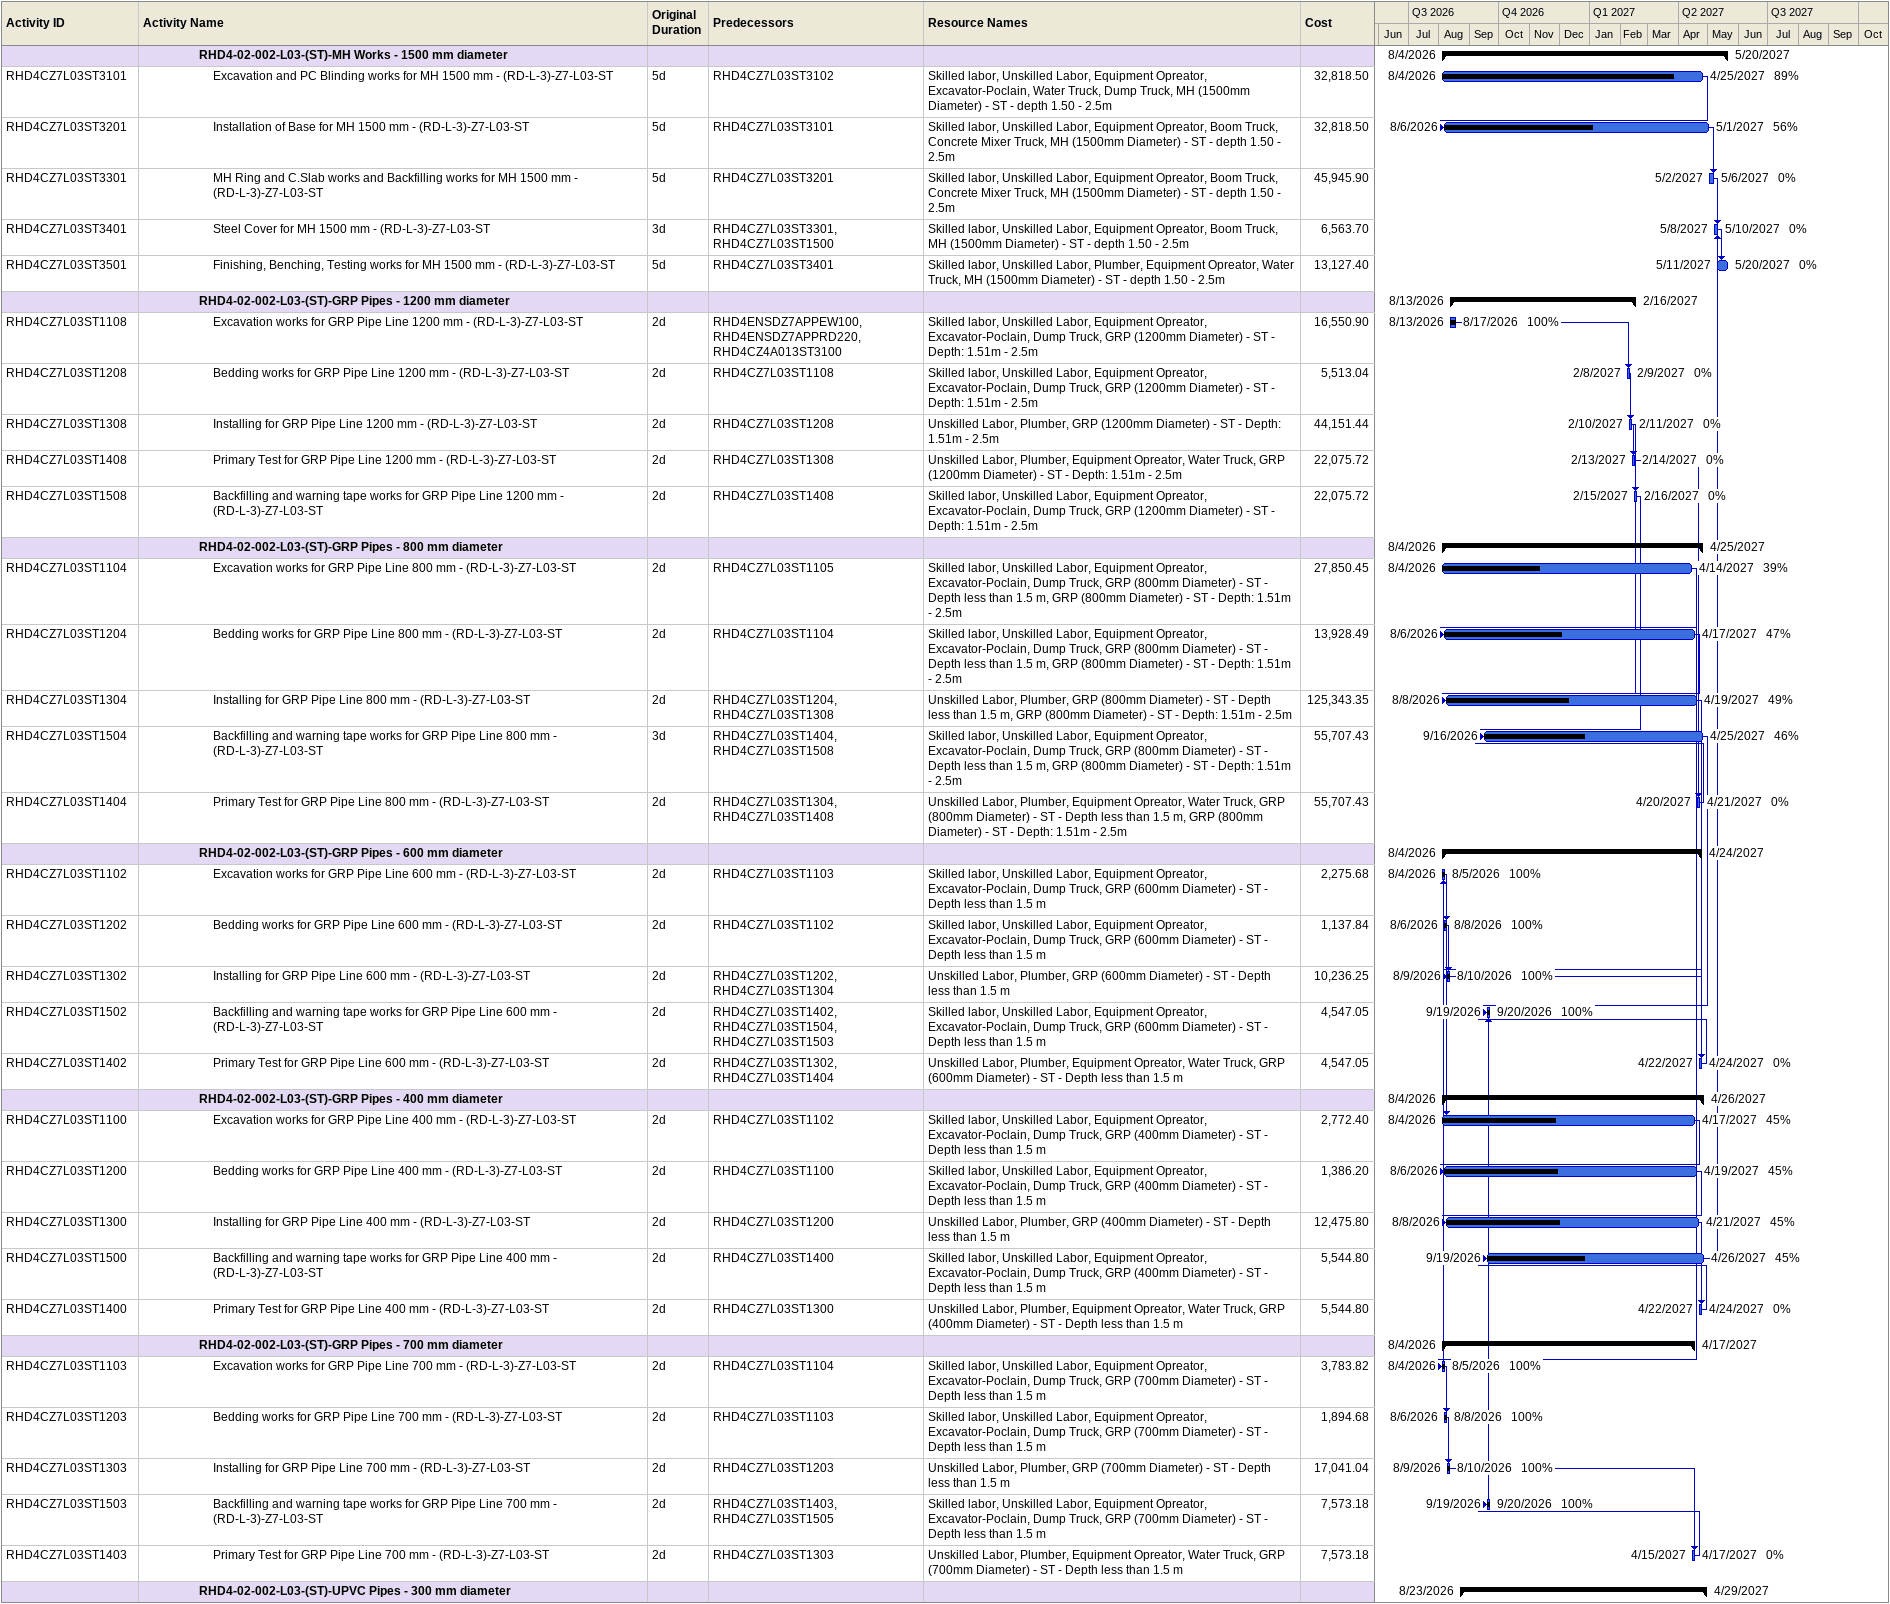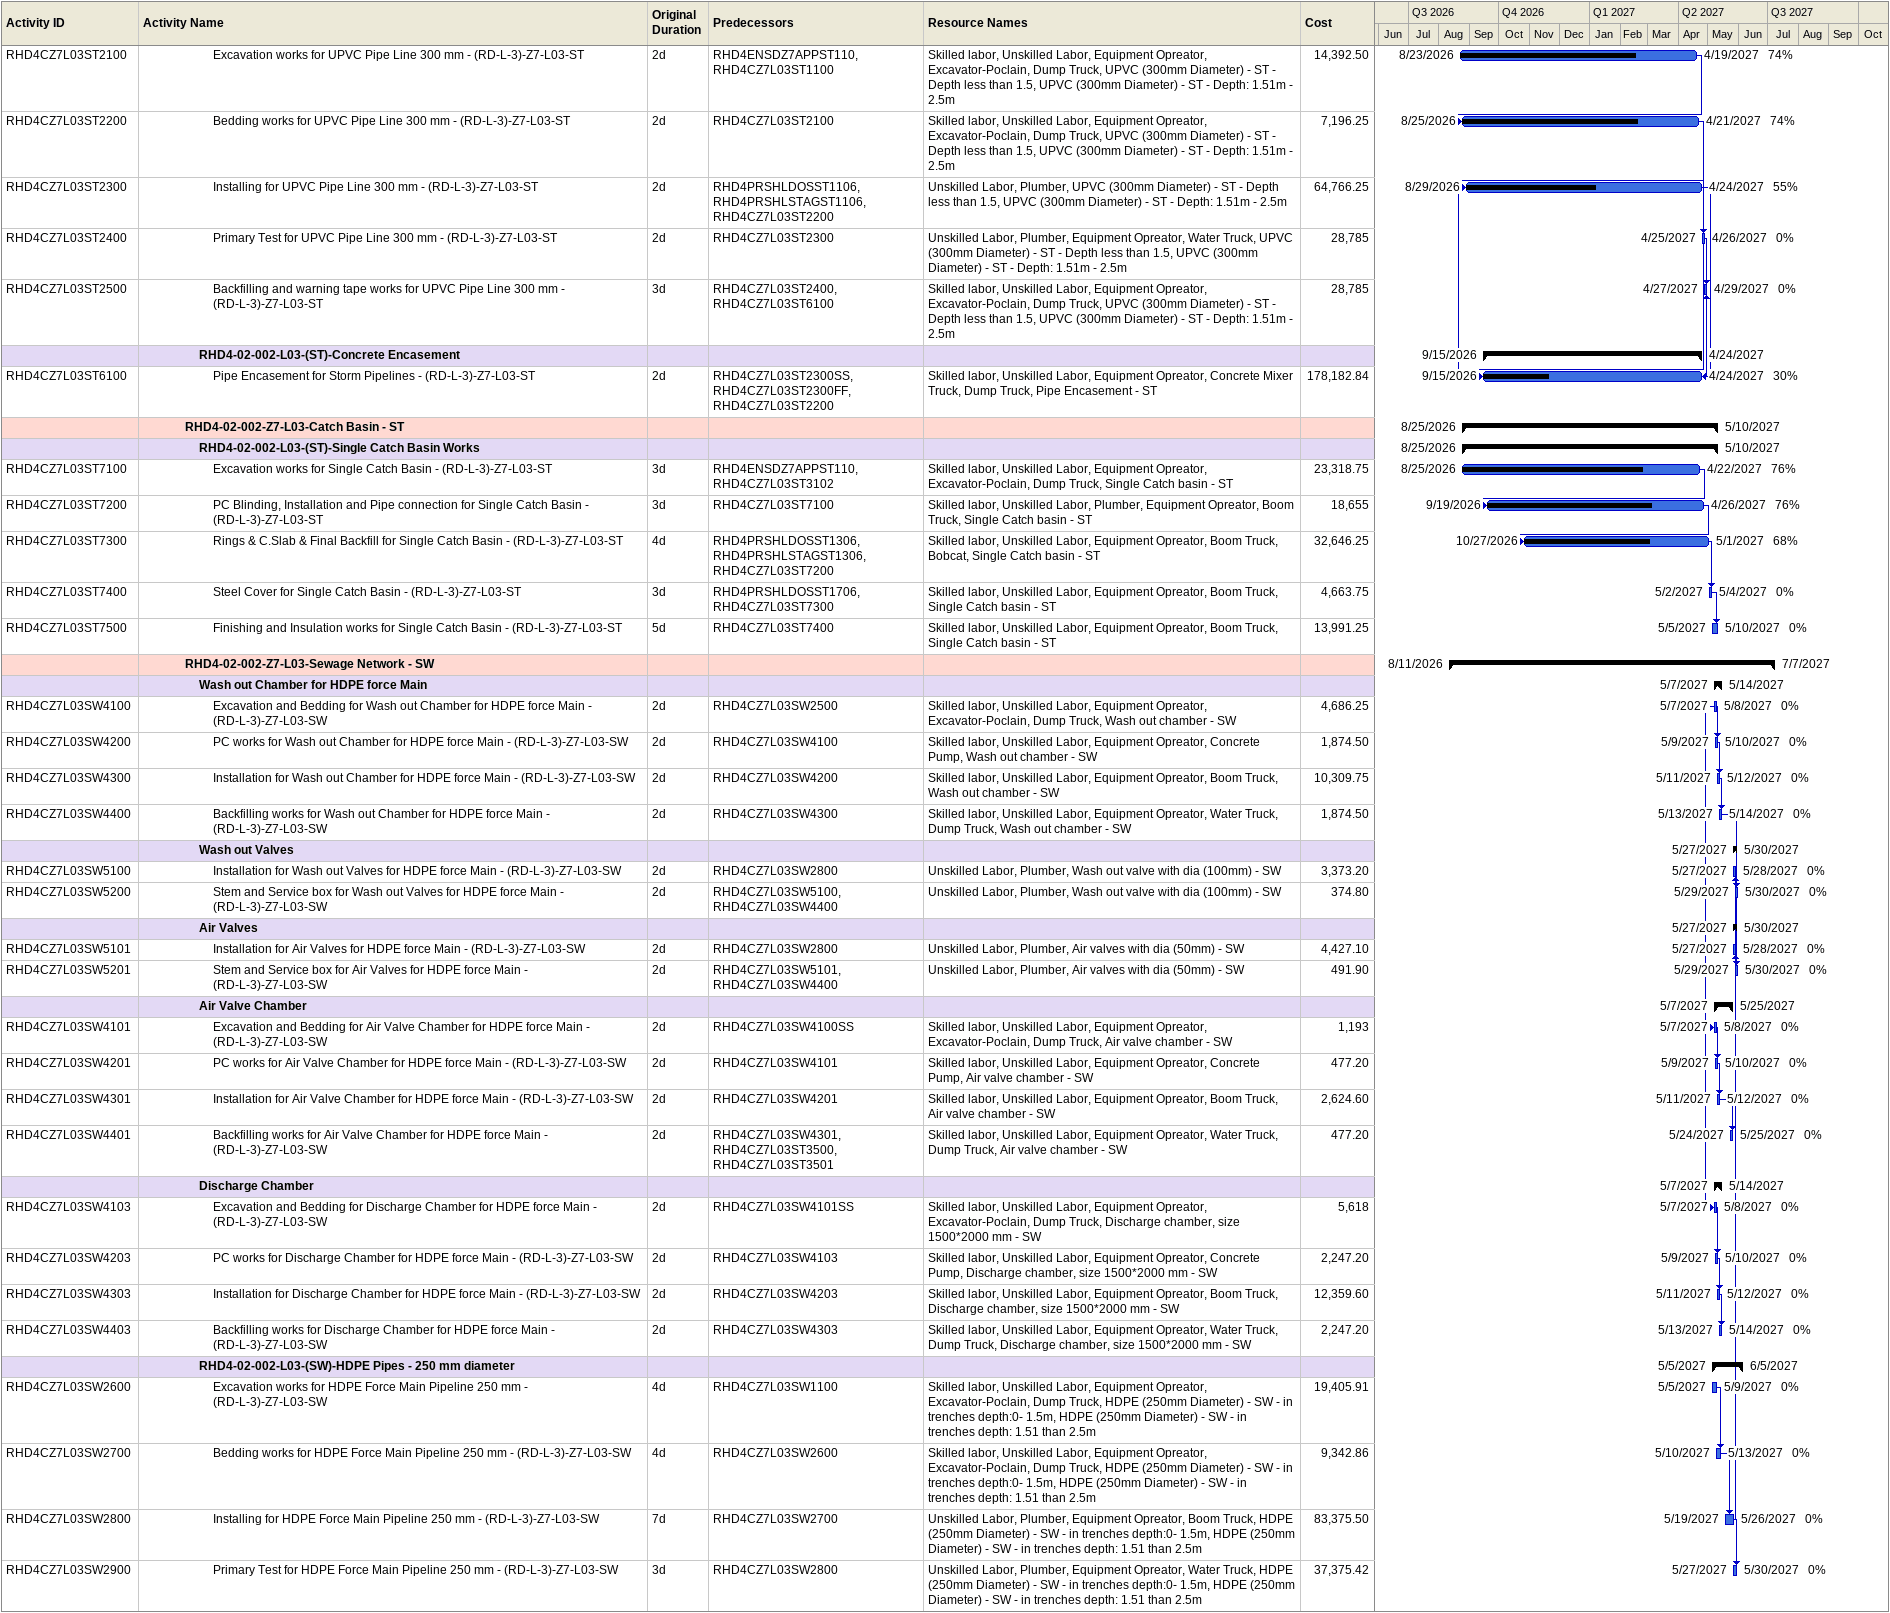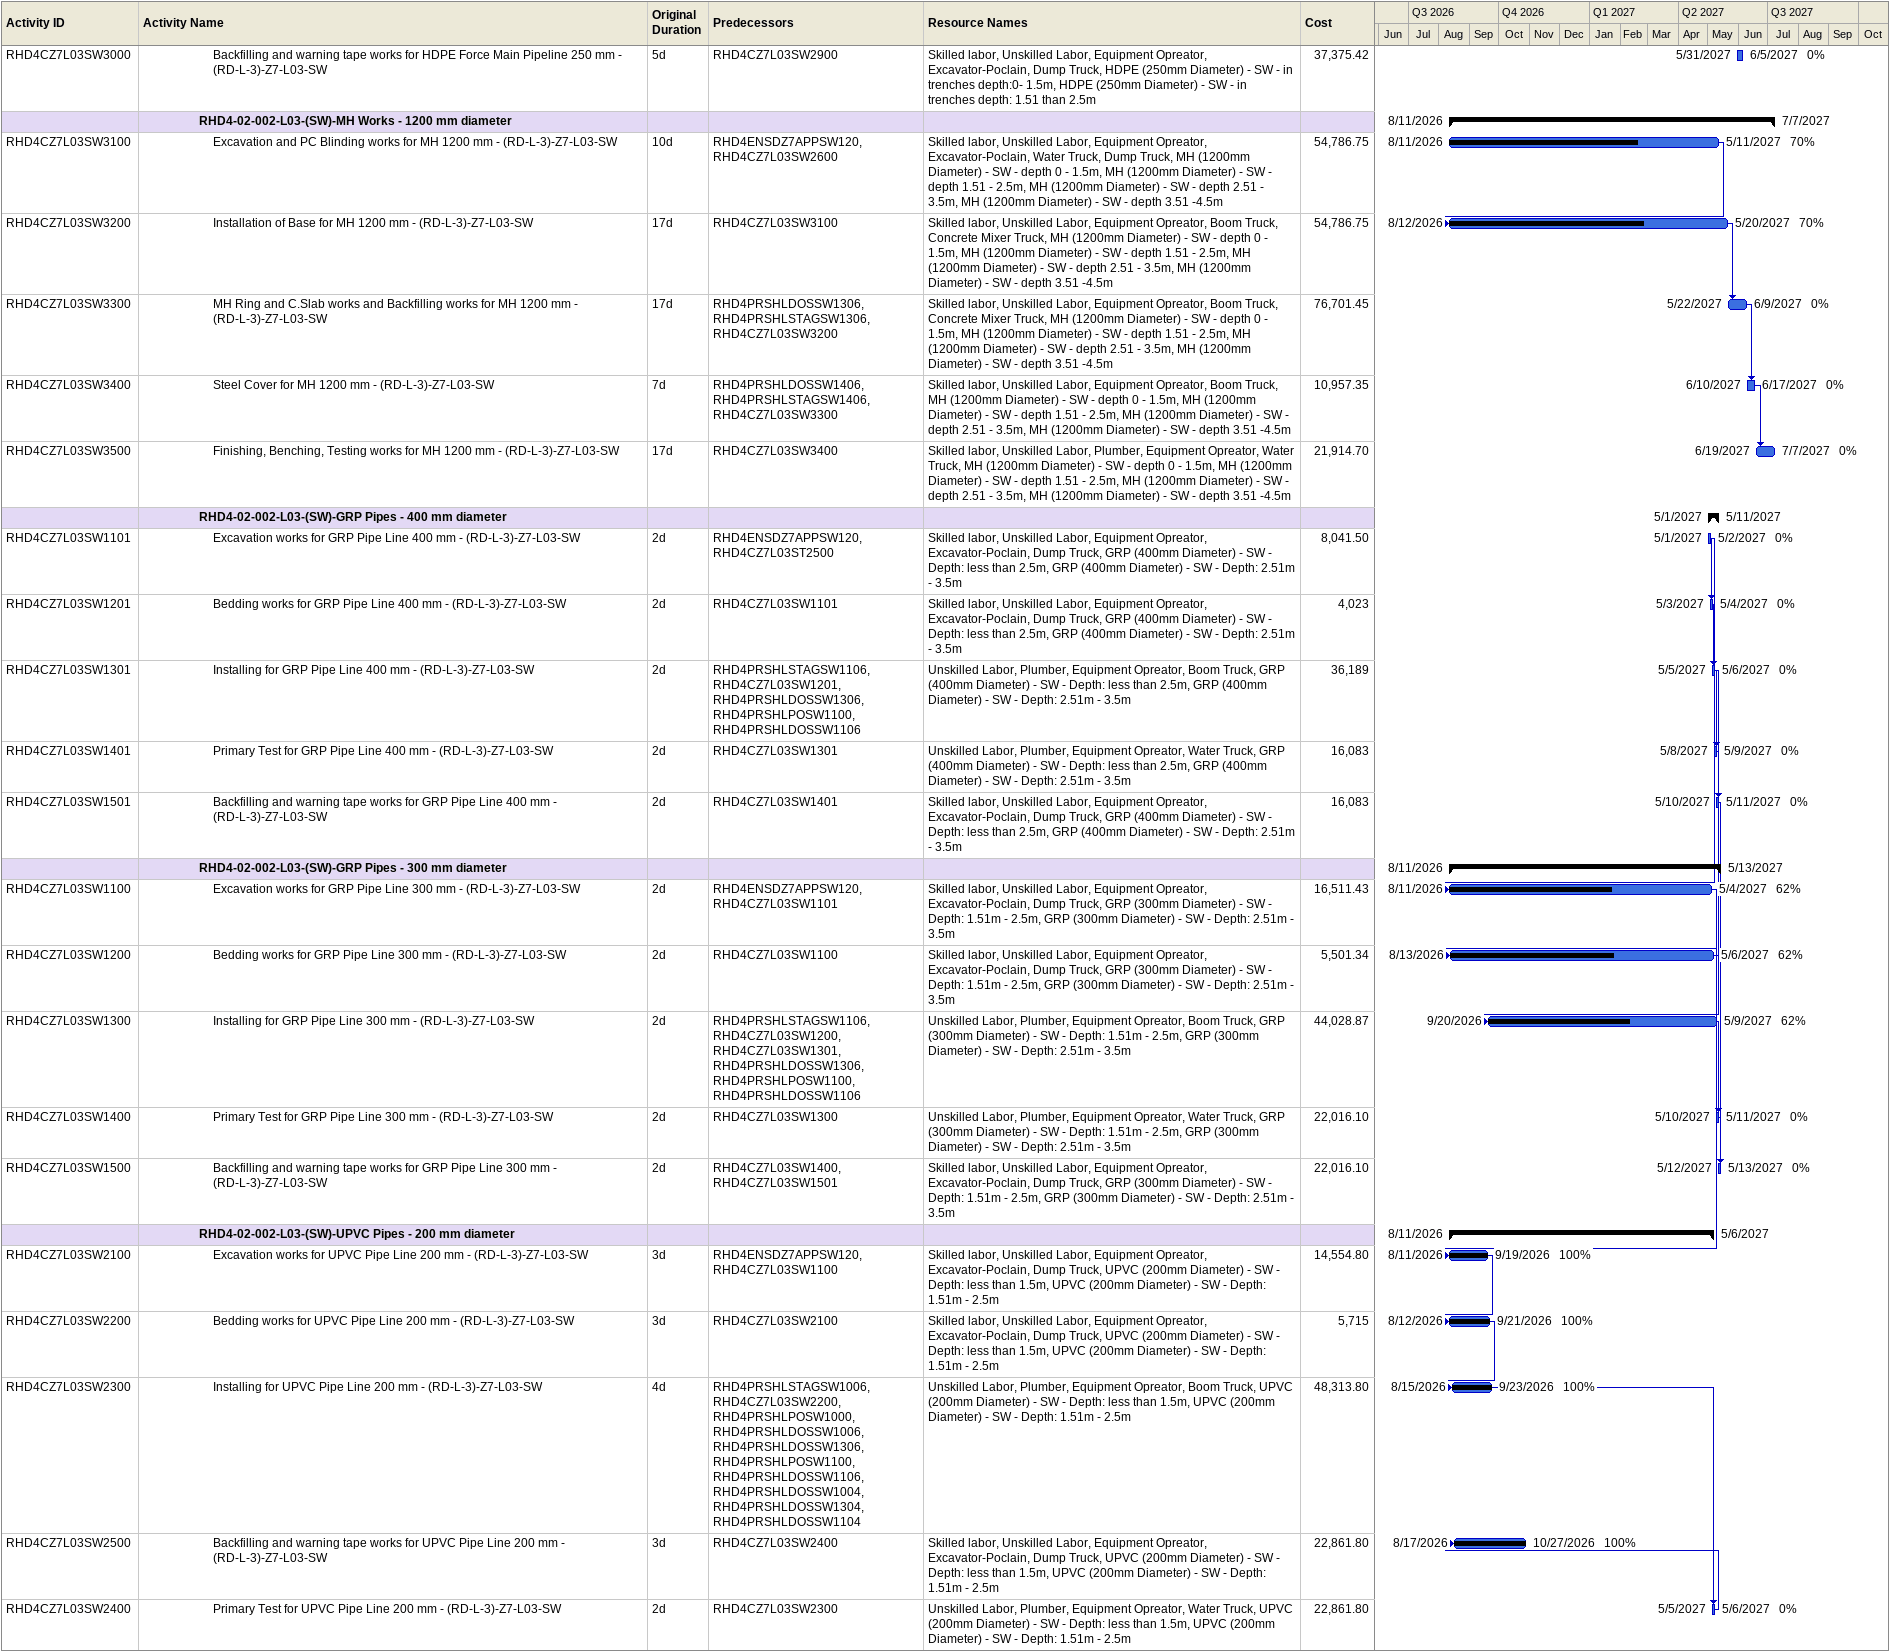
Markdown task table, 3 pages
| ID | Level | Task | Original duration | Start | Finish | Predecessors | Resources | % complete | Cost |
|---|---|---|---|---|---|---|---|---|---|
|  | 5 | **RHD4-02-002-L03-(ST)-MH Works - 1500 mm diameter** |  | 2026-08-04 | 2027-05-20 |  |  |  |  |
| RHD4CZ7L03ST3101 | 6 | Excavation and PC Blinding works for MH 1500 mm - (RD-L-3)-Z7-L03-ST | 5d | 2026-08-04 | 2027-04-25 | RHD4CZ7L03ST3102 | Skilled labor, Unskilled Labor, Equipment Opreator, Excavator-Poclain, Water Truck, Dump Truck, MH (1500mm Diameter) - ST - depth 1.50 - 2.5m | 89 | 32818.50 |
| RHD4CZ7L03ST3201 | 6 | Installation of Base for MH 1500 mm - (RD-L-3)-Z7-L03-ST | 5d | 2026-08-06 | 2027-05-01 | RHD4CZ7L03ST3101 | Skilled labor, Unskilled Labor, Equipment Opreator, Boom Truck, Concrete Mixer Truck, MH (1500mm Diameter) - ST - depth 1.50 - 2.5m | 56 | 32818.50 |
| RHD4CZ7L03ST3301 | 6 | MH Ring and C.Slab works and Backfilling works for MH 1500 mm - (RD-L-3)-Z7-L03-ST | 5d | 2027-05-02 | 2027-05-06 | RHD4CZ7L03ST3201 | Skilled labor, Unskilled Labor, Equipment Opreator, Boom Truck, Concrete Mixer Truck, MH (1500mm Diameter) - ST - depth 1.50 - 2.5m | 0 | 45945.90 |
| RHD4CZ7L03ST3401 | 6 | Steel Cover for MH 1500 mm - (RD-L-3)-Z7-L03-ST | 3d | 2027-05-08 | 2027-05-10 | RHD4CZ7L03ST3301, RHD4CZ7L03ST1500 | Skilled labor, Unskilled Labor, Equipment Opreator, Boom Truck, MH (1500mm Diameter) - ST - depth 1.50 - 2.5m | 0 | 6563.70 |
| RHD4CZ7L03ST3501 | 6 | Finishing, Benching, Testing works for MH 1500 mm - (RD-L-3)-Z7-L03-ST | 5d | 2027-05-11 | 2027-05-20 | RHD4CZ7L03ST3401 | Skilled labor, Unskilled Labor, Plumber, Equipment Opreator, Water Truck, MH (1500mm Diameter) - ST - depth 1.50 - 2.5m | 0 | 13127.40 |
|  | 5 | **RHD4-02-002-L03-(ST)-GRP Pipes - 1200 mm diameter** |  | 2026-08-13 | 2027-02-16 |  |  |  |  |
| RHD4CZ7L03ST1108 | 6 | Excavation works for GRP Pipe Line 1200 mm - (RD-L-3)-Z7-L03-ST | 2d | 2026-08-13 | 2026-08-17 | RHD4ENSDZ7APPEW100, RHD4ENSDZ7APPRD220, RHD4CZ4A013ST3100 | Skilled labor, Unskilled Labor, Equipment Opreator, Excavator-Poclain, Dump Truck, GRP (1200mm Diameter) - ST - Depth: 1.51m - 2.5m | 100 | 16550.90 |
| RHD4CZ7L03ST1208 | 6 | Bedding works for GRP Pipe Line 1200 mm - (RD-L-3)-Z7-L03-ST | 2d | 2027-02-08 | 2027-02-09 | RHD4CZ7L03ST1108 | Skilled labor, Unskilled Labor, Equipment Opreator, Excavator-Poclain, Dump Truck, GRP (1200mm Diameter) - ST - Depth: 1.51m - 2.5m | 0 | 5513.04 |
| RHD4CZ7L03ST1308 | 6 | Installing for GRP Pipe Line 1200 mm - (RD-L-3)-Z7-L03-ST | 2d | 2027-02-10 | 2027-02-11 | RHD4CZ7L03ST1208 | Unskilled Labor, Plumber, GRP (1200mm Diameter) - ST - Depth: 1.51m - 2.5m | 0 | 44151.44 |
| RHD4CZ7L03ST1408 | 6 | Primary Test for GRP Pipe Line 1200 mm - (RD-L-3)-Z7-L03-ST | 2d | 2027-02-13 | 2027-02-14 | RHD4CZ7L03ST1308 | Unskilled Labor, Plumber, Equipment Opreator, Water Truck, GRP (1200mm Diameter) - ST - Depth: 1.51m - 2.5m | 0 | 22075.72 |
| RHD4CZ7L03ST1508 | 6 | Backfilling and warning tape works for GRP Pipe Line 1200 mm - (RD-L-3)-Z7-L03-ST | 2d | 2027-02-15 | 2027-02-16 | RHD4CZ7L03ST1408 | Skilled labor, Unskilled Labor, Equipment Opreator, Excavator-Poclain, Dump Truck, GRP (1200mm Diameter) - ST - Depth: 1.51m - 2.5m | 0 | 22075.72 |
|  | 5 | **RHD4-02-002-L03-(ST)-GRP Pipes - 800 mm diameter** |  | 2026-08-04 | 2027-04-25 |  |  |  |  |
| RHD4CZ7L03ST1104 | 6 | Excavation works for GRP Pipe Line 800 mm - (RD-L-3)-Z7-L03-ST | 2d | 2026-08-04 | 2027-04-14 | RHD4CZ7L03ST1105 | Skilled labor, Unskilled Labor, Equipment Opreator, Excavator-Poclain, Dump Truck, GRP (800mm Diameter) - ST - Depth less than 1.5 m, GRP (800mm Diameter) - ST - Depth: 1.51m - 2.5m | 39 | 27850.45 |
| RHD4CZ7L03ST1204 | 6 | Bedding works for GRP Pipe Line 800 mm - (RD-L-3)-Z7-L03-ST | 2d | 2026-08-06 | 2027-04-17 | RHD4CZ7L03ST1104 | Skilled labor, Unskilled Labor, Equipment Opreator, Excavator-Poclain, Dump Truck, GRP (800mm Diameter) - ST - Depth less than 1.5 m, GRP (800mm Diameter) - ST - Depth: 1.51m - 2.5m | 47 | 13928.49 |
| RHD4CZ7L03ST1304 | 6 | Installing for GRP Pipe Line 800 mm - (RD-L-3)-Z7-L03-ST | 2d | 2026-08-08 | 2027-04-19 | RHD4CZ7L03ST1204, RHD4CZ7L03ST1308 | Unskilled Labor, Plumber, GRP (800mm Diameter) - ST - Depth less than 1.5 m, GRP (800mm Diameter) - ST - Depth: 1.51m - 2.5m | 49 | 125343.35 |
| RHD4CZ7L03ST1504 | 6 | Backfilling and warning tape works for GRP Pipe Line 800 mm - (RD-L-3)-Z7-L03-ST | 3d | 2026-09-16 | 2027-04-25 | RHD4CZ7L03ST1404, RHD4CZ7L03ST1508 | Skilled labor, Unskilled Labor, Equipment Opreator, Excavator-Poclain, Dump Truck, GRP (800mm Diameter) - ST - Depth less than 1.5 m, GRP (800mm Diameter) - ST - Depth: 1.51m - 2.5m | 46 | 55707.43 |
| RHD4CZ7L03ST1404 | 6 | Primary Test for GRP Pipe Line 800 mm - (RD-L-3)-Z7-L03-ST | 2d | 2027-04-20 | 2027-04-21 | RHD4CZ7L03ST1304, RHD4CZ7L03ST1408 | Unskilled Labor, Plumber, Equipment Opreator, Water Truck, GRP (800mm Diameter) - ST - Depth less than 1.5 m, GRP (800mm Diameter) - ST - Depth: 1.51m - 2.5m | 0 | 55707.43 |
|  | 5 | **RHD4-02-002-L03-(ST)-GRP Pipes - 600 mm diameter** |  | 2026-08-04 | 2027-04-24 |  |  |  |  |
| RHD4CZ7L03ST1102 | 6 | Excavation works for GRP Pipe Line 600 mm - (RD-L-3)-Z7-L03-ST | 2d | 2026-08-04 | 2026-08-05 | RHD4CZ7L03ST1103 | Skilled labor, Unskilled Labor, Equipment Opreator, Excavator-Poclain, Dump Truck, GRP (600mm Diameter) - ST - Depth less than 1.5 m | 100 | 2275.68 |
| RHD4CZ7L03ST1202 | 6 | Bedding works for GRP Pipe Line 600 mm - (RD-L-3)-Z7-L03-ST | 2d | 2026-08-06 | 2026-08-08 | RHD4CZ7L03ST1102 | Skilled labor, Unskilled Labor, Equipment Opreator, Excavator-Poclain, Dump Truck, GRP (600mm Diameter) - ST - Depth less than 1.5 m | 100 | 1137.84 |
| RHD4CZ7L03ST1302 | 6 | Installing for GRP Pipe Line 600 mm - (RD-L-3)-Z7-L03-ST | 2d | 2026-08-09 | 2026-08-10 | RHD4CZ7L03ST1202, RHD4CZ7L03ST1304 | Unskilled Labor, Plumber, GRP (600mm Diameter) - ST - Depth less than 1.5 m | 100 | 10236.25 |
| RHD4CZ7L03ST1502 | 6 | Backfilling and warning tape works for GRP Pipe Line 600 mm - (RD-L-3)-Z7-L03-ST | 2d | 2026-09-19 | 2026-09-20 | RHD4CZ7L03ST1402, RHD4CZ7L03ST1504, RHD4CZ7L03ST1503 | Skilled labor, Unskilled Labor, Equipment Opreator, Excavator-Poclain, Dump Truck, GRP (600mm Diameter) - ST - Depth less than 1.5 m | 100 | 4547.05 |
| RHD4CZ7L03ST1402 | 6 | Primary Test for GRP Pipe Line 600 mm - (RD-L-3)-Z7-L03-ST | 2d | 2027-04-22 | 2027-04-24 | RHD4CZ7L03ST1302, RHD4CZ7L03ST1404 | Unskilled Labor, Plumber, Equipment Opreator, Water Truck, GRP (600mm Diameter) - ST - Depth less than 1.5 m | 0 | 4547.05 |
|  | 5 | **RHD4-02-002-L03-(ST)-GRP Pipes - 400 mm diameter** |  | 2026-08-04 | 2027-04-26 |  |  |  |  |
| RHD4CZ7L03ST1100 | 6 | Excavation works for GRP Pipe Line 400 mm - (RD-L-3)-Z7-L03-ST | 2d | 2026-08-04 | 2027-04-17 | RHD4CZ7L03ST1102 | Skilled labor, Unskilled Labor, Equipment Opreator, Excavator-Poclain, Dump Truck, GRP (400mm Diameter) - ST - Depth less than 1.5 m | 45 | 2772.40 |
| RHD4CZ7L03ST1200 | 6 | Bedding works for GRP Pipe Line 400 mm - (RD-L-3)-Z7-L03-ST | 2d | 2026-08-06 | 2027-04-19 | RHD4CZ7L03ST1100 | Skilled labor, Unskilled Labor, Equipment Opreator, Excavator-Poclain, Dump Truck, GRP (400mm Diameter) - ST - Depth less than 1.5 m | 45 | 1386.20 |
| RHD4CZ7L03ST1300 | 6 | Installing for GRP Pipe Line 400 mm - (RD-L-3)-Z7-L03-ST | 2d | 2026-08-08 | 2027-04-21 | RHD4CZ7L03ST1200 | Unskilled Labor, Plumber, GRP (400mm Diameter) - ST - Depth less than 1.5 m | 45 | 12475.80 |
| RHD4CZ7L03ST1500 | 6 | Backfilling and warning tape works for GRP Pipe Line 400 mm - (RD-L-3)-Z7-L03-ST | 2d | 2026-09-19 | 2027-04-26 | RHD4CZ7L03ST1400 | Skilled labor, Unskilled Labor, Equipment Opreator, Excavator-Poclain, Dump Truck, GRP (400mm Diameter) - ST - Depth less than 1.5 m | 45 | 5544.80 |
| RHD4CZ7L03ST1400 | 6 | Primary Test for GRP Pipe Line 400 mm - (RD-L-3)-Z7-L03-ST | 2d | 2027-04-22 | 2027-04-24 | RHD4CZ7L03ST1300 | Unskilled Labor, Plumber, Equipment Opreator, Water Truck, GRP (400mm Diameter) - ST - Depth less than 1.5 m | 0 | 5544.80 |
|  | 5 | **RHD4-02-002-L03-(ST)-GRP Pipes - 700 mm diameter** |  | 2026-08-04 | 2027-04-17 |  |  |  |  |
| RHD4CZ7L03ST1103 | 6 | Excavation works for GRP Pipe Line 700 mm - (RD-L-3)-Z7-L03-ST | 2d | 2026-08-04 | 2026-08-05 | RHD4CZ7L03ST1104 | Skilled labor, Unskilled Labor, Equipment Opreator, Excavator-Poclain, Dump Truck, GRP (700mm Diameter) - ST - Depth less than 1.5 m | 100 | 3783.82 |
| RHD4CZ7L03ST1203 | 6 | Bedding works for GRP Pipe Line 700 mm - (RD-L-3)-Z7-L03-ST | 2d | 2026-08-06 | 2026-08-08 | RHD4CZ7L03ST1103 | Skilled labor, Unskilled Labor, Equipment Opreator, Excavator-Poclain, Dump Truck, GRP (700mm Diameter) - ST - Depth less than 1.5 m | 100 | 1894.68 |
| RHD4CZ7L03ST1303 | 6 | Installing for GRP Pipe Line 700 mm - (RD-L-3)-Z7-L03-ST | 2d | 2026-08-09 | 2026-08-10 | RHD4CZ7L03ST1203 | Unskilled Labor, Plumber, GRP (700mm Diameter) - ST - Depth less than 1.5 m | 100 | 17041.04 |
| RHD4CZ7L03ST1503 | 6 | Backfilling and warning tape works for GRP Pipe Line 700 mm - (RD-L-3)-Z7-L03-ST | 2d | 2026-09-19 | 2026-09-20 | RHD4CZ7L03ST1403, RHD4CZ7L03ST1505 | Skilled labor, Unskilled Labor, Equipment Opreator, Excavator-Poclain, Dump Truck, GRP (700mm Diameter) - ST - Depth less than 1.5 m | 100 | 7573.18 |
| RHD4CZ7L03ST1403 | 6 | Primary Test for GRP Pipe Line 700 mm - (RD-L-3)-Z7-L03-ST | 2d | 2027-04-15 | 2027-04-17 | RHD4CZ7L03ST1303 | Unskilled Labor, Plumber, Equipment Opreator, Water Truck, GRP (700mm Diameter) - ST - Depth less than 1.5 m | 0 | 7573.18 |
|  | 5 | **RHD4-02-002-L03-(ST)-UPVC Pipes - 300 mm diameter** |  | 2026-08-23 | 2027-04-29 |  |  |  |  |
| RHD4CZ7L03ST2100 | 6 | Excavation works for UPVC Pipe Line 300 mm - (RD-L-3)-Z7-L03-ST | 2d | 2026-08-23 | 2027-04-19 | RHD4ENSDZ7APPST110, RHD4CZ7L03ST1100 | Skilled labor, Unskilled Labor, Equipment Opreator, Excavator-Poclain, Dump Truck, UPVC (300mm Diameter) - ST - Depth less than 1.5, UPVC (300mm Diameter) - ST - Depth: 1.51m - 2.5m | 74 | 14392.50 |
| RHD4CZ7L03ST2200 | 6 | Bedding works for UPVC Pipe Line 300 mm - (RD-L-3)-Z7-L03-ST | 2d | 2026-08-25 | 2027-04-21 | RHD4CZ7L03ST2100 | Skilled labor, Unskilled Labor, Equipment Opreator, Excavator-Poclain, Dump Truck, UPVC (300mm Diameter) - ST - Depth less than 1.5, UPVC (300mm Diameter) - ST - Depth: 1.51m - 2.5m | 74 | 7196.25 |
| RHD4CZ7L03ST2300 | 6 | Installing for UPVC Pipe Line 300 mm - (RD-L-3)-Z7-L03-ST | 2d | 2026-08-29 | 2027-04-24 | RHD4PRSHLDOSST1106, RHD4PRSHLSTAGST1106, RHD4CZ7L03ST2200 | Unskilled Labor, Plumber, UPVC (300mm Diameter) - ST - Depth less than 1.5, UPVC (300mm Diameter) - ST - Depth: 1.51m - 2.5m | 55 | 64766.25 |
| RHD4CZ7L03ST2400 | 6 | Primary Test for UPVC Pipe Line 300 mm - (RD-L-3)-Z7-L03-ST | 2d | 2027-04-25 | 2027-04-26 | RHD4CZ7L03ST2300 | Unskilled Labor, Plumber, Equipment Opreator, Water Truck, UPVC (300mm Diameter) - ST - Depth less than 1.5, UPVC (300mm Diameter) - ST - Depth: 1.51m - 2.5m | 0 | 28785 |
| RHD4CZ7L03ST2500 | 6 | Backfilling and warning tape works for UPVC Pipe Line 300 mm - (RD-L-3)-Z7-L03-ST | 3d | 2027-04-27 | 2027-04-29 | RHD4CZ7L03ST2400, RHD4CZ7L03ST6100 | Skilled labor, Unskilled Labor, Equipment Opreator, Excavator-Poclain, Dump Truck, UPVC (300mm Diameter) - ST - Depth less than 1.5, UPVC (300mm Diameter) - ST - Depth: 1.51m - 2.5m | 0 | 28785 |
|  | 5 | **RHD4-02-002-L03-(ST)-Concrete Encasement** |  | 2026-09-15 | 2027-04-24 |  |  |  |  |
| RHD4CZ7L03ST6100 | 6 | Pipe Encasement for Storm Pipelines - (RD-L-3)-Z7-L03-ST | 2d | 2026-09-15 | 2027-04-24 | RHD4CZ7L03ST2300SS, RHD4CZ7L03ST2300FF, RHD4CZ7L03ST2200 | Skilled labor, Unskilled Labor, Equipment Opreator, Concrete Mixer Truck, Dump Truck, Pipe Encasement - ST | 30 | 178182.84 |
|  | 4 | **RHD4-02-002-Z7-L03-Catch Basin - ST** |  | 2026-08-25 | 2027-05-10 |  |  |  |  |
|  | 5 | **RHD4-02-002-L03-(ST)-Single Catch Basin Works** |  | 2026-08-25 | 2027-05-10 |  |  |  |  |
| RHD4CZ7L03ST7100 | 6 | Excavation works for Single Catch Basin - (RD-L-3)-Z7-L03-ST | 3d | 2026-08-25 | 2027-04-22 | RHD4ENSDZ7APPST110, RHD4CZ7L03ST3102 | Skilled labor, Unskilled Labor, Equipment Opreator, Excavator-Poclain, Dump Truck, Single Catch basin - ST | 76 | 23318.75 |
| RHD4CZ7L03ST7200 | 6 | PC Blinding, Installation and Pipe connection for Single Catch Basin - (RD-L-3)-Z7-L03-ST | 3d | 2026-09-19 | 2027-04-26 | RHD4CZ7L03ST7100 | Skilled labor, Unskilled Labor, Plumber, Equipment Opreator, Boom Truck, Single Catch basin - ST | 76 | 18655 |
| RHD4CZ7L03ST7300 | 6 | Rings & C.Slab & Final Backfill for Single Catch Basin - (RD-L-3)-Z7-L03-ST | 4d | 2026-10-27 | 2027-05-01 | RHD4PRSHLDOSST1306, RHD4PRSHLSTAGST1306, RHD4CZ7L03ST7200 | Skilled labor, Unskilled Labor, Equipment Opreator, Boom Truck, Bobcat, Single Catch basin - ST | 68 | 32646.25 |
| RHD4CZ7L03ST7400 | 6 | Steel Cover for Single Catch Basin - (RD-L-3)-Z7-L03-ST | 3d | 2027-05-02 | 2027-05-04 | RHD4PRSHLDOSST1706, RHD4CZ7L03ST7300 | Skilled labor, Unskilled Labor, Equipment Opreator, Boom Truck, Single Catch basin - ST | 0 | 4663.75 |
| RHD4CZ7L03ST7500 | 6 | Finishing and Insulation works for Single Catch Basin - (RD-L-3)-Z7-L03-ST | 5d | 2027-05-05 | 2027-05-10 | RHD4CZ7L03ST7400 | Skilled labor, Unskilled Labor, Equipment Opreator, Boom Truck, Single Catch basin - ST | 0 | 13991.25 |
|  | 4 | **RHD4-02-002-Z7-L03-Sewage Network - SW** |  | 2026-08-11 | 2027-07-07 |  |  |  |  |
|  | 5 | **Wash out Chamber for HDPE force Main** |  | 2027-05-07 | 2027-05-14 |  |  |  |  |
| RHD4CZ7L03SW4100 | 6 | Excavation and Bedding for Wash out Chamber for HDPE force Main - (RD-L-3)-Z7-L03-SW | 2d | 2027-05-07 | 2027-05-08 | RHD4CZ7L03SW2500 | Skilled labor, Unskilled Labor, Equipment Opreator, Excavator-Poclain, Dump Truck, Wash out chamber - SW | 0 | 4686.25 |
| RHD4CZ7L03SW4200 | 6 | PC works for Wash out Chamber for HDPE force Main - (RD-L-3)-Z7-L03-SW | 2d | 2027-05-09 | 2027-05-10 | RHD4CZ7L03SW4100 | Skilled labor, Unskilled Labor, Equipment Opreator, Concrete Pump, Wash out chamber - SW | 0 | 1874.50 |
| RHD4CZ7L03SW4300 | 6 | Installation for Wash out Chamber for HDPE force Main - (RD-L-3)-Z7-L03-SW | 2d | 2027-05-11 | 2027-05-12 | RHD4CZ7L03SW4200 | Skilled labor, Unskilled Labor, Equipment Opreator, Boom Truck, Wash out chamber - SW | 0 | 10309.75 |
| RHD4CZ7L03SW4400 | 6 | Backfilling works for Wash out Chamber for HDPE force Main - (RD-L-3)-Z7-L03-SW | 2d | 2027-05-13 | 2027-05-14 | RHD4CZ7L03SW4300 | Skilled labor, Unskilled Labor, Equipment Opreator, Water Truck, Dump Truck, Wash out chamber - SW | 0 | 1874.50 |
|  | 5 | **Wash out Valves** |  | 2027-05-27 | 2027-05-30 |  |  |  |  |
| RHD4CZ7L03SW5100 | 6 | Installation for Wash out Valves for HDPE force Main - (RD-L-3)-Z7-L03-SW | 2d | 2027-05-27 | 2027-05-28 | RHD4CZ7L03SW2800 | Unskilled Labor, Plumber, Wash out valve with dia (100mm) - SW | 0 | 3373.20 |
| RHD4CZ7L03SW5200 | 6 | Stem and Service box for Wash out Valves for HDPE force Main - (RD-L-3)-Z7-L03-SW | 2d | 2027-05-29 | 2027-05-30 | RHD4CZ7L03SW5100, RHD4CZ7L03SW4400 | Unskilled Labor, Plumber, Wash out valve with dia (100mm) - SW | 0 | 374.80 |
|  | 5 | **Air Valves** |  | 2027-05-27 | 2027-05-30 |  |  |  |  |
| RHD4CZ7L03SW5101 | 6 | Installation for Air Valves for HDPE force Main - (RD-L-3)-Z7-L03-SW | 2d | 2027-05-27 | 2027-05-28 | RHD4CZ7L03SW2800 | Unskilled Labor, Plumber, Air valves with dia (50mm) - SW | 0 | 4427.10 |
| RHD4CZ7L03SW5201 | 6 | Stem and Service box for Air Valves for HDPE force Main - (RD-L-3)-Z7-L03-SW | 2d | 2027-05-29 | 2027-05-30 | RHD4CZ7L03SW5101, RHD4CZ7L03SW4400 | Unskilled Labor, Plumber, Air valves with dia (50mm) - SW | 0 | 491.90 |
|  | 5 | **Air Valve Chamber** |  | 2027-05-07 | 2027-05-25 |  |  |  |  |
| RHD4CZ7L03SW4101 | 6 | Excavation and Bedding for Air Valve Chamber for HDPE force Main - (RD-L-3)-Z7-L03-SW | 2d | 2027-05-07 | 2027-05-08 | RHD4CZ7L03SW4100SS | Skilled labor, Unskilled Labor, Equipment Opreator, Excavator-Poclain, Dump Truck, Air valve chamber - SW | 0 | 1193 |
| RHD4CZ7L03SW4201 | 6 | PC works for Air Valve Chamber for HDPE force Main - (RD-L-3)-Z7-L03-SW | 2d | 2027-05-09 | 2027-05-10 | RHD4CZ7L03SW4101 | Skilled labor, Unskilled Labor, Equipment Opreator, Concrete Pump, Air valve chamber - SW | 0 | 477.20 |
| RHD4CZ7L03SW4301 | 6 | Installation for Air Valve Chamber for HDPE force Main - (RD-L-3)-Z7-L03-SW | 2d | 2027-05-11 | 2027-05-12 | RHD4CZ7L03SW4201 | Skilled labor, Unskilled Labor, Equipment Opreator, Boom Truck, Air valve chamber - SW | 0 | 2624.60 |
| RHD4CZ7L03SW4401 | 6 | Backfilling works for Air Valve Chamber for HDPE force Main - (RD-L-3)-Z7-L03-SW | 2d | 2027-05-24 | 2027-05-25 | RHD4CZ7L03SW4301, RHD4CZ7L03ST3500, RHD4CZ7L03ST3501 | Skilled labor, Unskilled Labor, Equipment Opreator, Water Truck, Dump Truck, Air valve chamber - SW | 0 | 477.20 |
|  | 5 | **Discharge Chamber** |  | 2027-05-07 | 2027-05-14 |  |  |  |  |
| RHD4CZ7L03SW4103 | 6 | Excavation and Bedding for Discharge Chamber for HDPE force Main - (RD-L-3)-Z7-L03-SW | 2d | 2027-05-07 | 2027-05-08 | RHD4CZ7L03SW4101SS | Skilled labor, Unskilled Labor, Equipment Opreator, Excavator-Poclain, Dump Truck, Discharge chamber, size 1500*2000 mm - SW | 0 | 5618 |
| RHD4CZ7L03SW4203 | 6 | PC works for Discharge Chamber for HDPE force Main - (RD-L-3)-Z7-L03-SW | 2d | 2027-05-09 | 2027-05-10 | RHD4CZ7L03SW4103 | Skilled labor, Unskilled Labor, Equipment Opreator, Concrete Pump, Discharge chamber, size 1500*2000 mm - SW | 0 | 2247.20 |
| RHD4CZ7L03SW4303 | 6 | Installation for Discharge Chamber for HDPE force Main - (RD-L-3)-Z7-L03-SW | 2d | 2027-05-11 | 2027-05-12 | RHD4CZ7L03SW4203 | Skilled labor, Unskilled Labor, Equipment Opreator, Boom Truck, Discharge chamber, size 1500*2000 mm - SW | 0 | 12359.60 |
| RHD4CZ7L03SW4403 | 6 | Backfilling works for Discharge Chamber for HDPE force Main - (RD-L-3)-Z7-L03-SW | 2d | 2027-05-13 | 2027-05-14 | RHD4CZ7L03SW4303 | Skilled labor, Unskilled Labor, Equipment Opreator, Water Truck, Dump Truck, Discharge chamber, size 1500*2000 mm - SW | 0 | 2247.20 |
|  | 5 | **RHD4-02-002-L03-(SW)-HDPE Pipes - 250 mm diameter** |  | 2027-05-05 | 2027-06-05 |  |  |  |  |
| RHD4CZ7L03SW2600 | 6 | Excavation works for HDPE Force Main Pipeline 250 mm - (RD-L-3)-Z7-L03-SW | 4d | 2027-05-05 | 2027-05-09 | RHD4CZ7L03SW1100 | Skilled labor, Unskilled Labor, Equipment Opreator, Excavator-Poclain, Dump Truck, HDPE (250mm Diameter) - SW - in trenches depth:0- 1.5m, HDPE (250mm Diameter) - SW - in trenches depth: 1.51 than 2.5m | 0 | 19405.91 |
| RHD4CZ7L03SW2700 | 6 | Bedding works for HDPE Force Main Pipeline 250 mm - (RD-L-3)-Z7-L03-SW | 4d | 2027-05-10 | 2027-05-13 | RHD4CZ7L03SW2600 | Skilled labor, Unskilled Labor, Equipment Opreator, Excavator-Poclain, Dump Truck, HDPE (250mm Diameter) - SW - in trenches depth:0- 1.5m, HDPE (250mm Diameter) - SW - in trenches depth: 1.51 than 2.5m | 0 | 9342.86 |
| RHD4CZ7L03SW2800 | 6 | Installing for HDPE Force Main Pipeline 250 mm - (RD-L-3)-Z7-L03-SW | 7d | 2027-05-19 | 2027-05-26 | RHD4CZ7L03SW2700 | Unskilled Labor, Plumber, Equipment Opreator, Boom Truck, HDPE (250mm Diameter) - SW - in trenches depth:0- 1.5m, HDPE (250mm Diameter) - SW - in trenches depth: 1.51 than 2.5m | 0 | 83375.50 |
| RHD4CZ7L03SW2900 | 6 | Primary Test for HDPE Force Main Pipeline 250 mm - (RD-L-3)-Z7-L03-SW | 3d | 2027-05-27 | 2027-05-30 | RHD4CZ7L03SW2800 | Unskilled Labor, Plumber, Equipment Opreator, Water Truck, HDPE (250mm Diameter) - SW - in trenches depth:0- 1.5m, HDPE (250mm Diameter) - SW - in trenches depth: 1.51 than 2.5m | 0 | 37375.42 |
| RHD4CZ7L03SW3000 | 6 | Backfilling and warning tape works for HDPE Force Main Pipeline 250 mm - (RD-L-3)-Z7-L03-SW | 5d | 2027-05-31 | 2027-06-05 | RHD4CZ7L03SW2900 | Skilled labor, Unskilled Labor, Equipment Opreator, Excavator-Poclain, Dump Truck, HDPE (250mm Diameter) - SW - in trenches depth:0- 1.5m, HDPE (250mm Diameter) - SW - in trenches depth: 1.51 than 2.5m | 0 | 37375.42 |
|  | 5 | **RHD4-02-002-L03-(SW)-MH Works - 1200 mm diameter** |  | 2026-08-11 | 2027-07-07 |  |  |  |  |
| RHD4CZ7L03SW3100 | 6 | Excavation and PC Blinding works for MH 1200 mm - (RD-L-3)-Z7-L03-SW | 10d | 2026-08-11 | 2027-05-11 | RHD4ENSDZ7APPSW120, RHD4CZ7L03SW2600 | Skilled labor, Unskilled Labor, Equipment Opreator, Excavator-Poclain, Water Truck, Dump Truck, MH (1200mm Diameter) - SW - depth 0 - 1.5m, MH (1200mm Diameter) - SW - depth 1.51 - 2.5m, MH (1200mm Diameter) - SW - depth 2.51 - 3.5m, MH (1200mm Diameter) - SW - depth 3.51 -4.5m | 70 | 54786.75 |
| RHD4CZ7L03SW3200 | 6 | Installation of Base for MH 1200 mm - (RD-L-3)-Z7-L03-SW | 17d | 2026-08-12 | 2027-05-20 | RHD4CZ7L03SW3100 | Skilled labor, Unskilled Labor, Equipment Opreator, Boom Truck, Concrete Mixer Truck, MH (1200mm Diameter) - SW - depth 0 - 1.5m, MH (1200mm Diameter) - SW - depth 1.51 - 2.5m, MH (1200mm Diameter) - SW - depth 2.51 - 3.5m, MH (1200mm Diameter) - SW - depth 3.51 -4.5m | 70 | 54786.75 |
| RHD4CZ7L03SW3300 | 6 | MH Ring and C.Slab works and Backfilling works for MH 1200 mm - (RD-L-3)-Z7-L03-SW | 17d | 2027-05-22 | 2027-06-09 | RHD4PRSHLDOSSW1306, RHD4PRSHLSTAGSW1306, RHD4CZ7L03SW3200 | Skilled labor, Unskilled Labor, Equipment Opreator, Boom Truck, Concrete Mixer Truck, MH (1200mm Diameter) - SW - depth 0 - 1.5m, MH (1200mm Diameter) - SW - depth 1.51 - 2.5m, MH (1200mm Diameter) - SW - depth 2.51 - 3.5m, MH (1200mm Diameter) - SW - depth 3.51 -4.5m | 0 | 76701.45 |
| RHD4CZ7L03SW3400 | 6 | Steel Cover for MH 1200 mm - (RD-L-3)-Z7-L03-SW | 7d | 2027-06-10 | 2027-06-17 | RHD4PRSHLDOSSW1406, RHD4PRSHLSTAGSW1406, RHD4CZ7L03SW3300 | Skilled labor, Unskilled Labor, Equipment Opreator, Boom Truck, MH (1200mm Diameter) - SW - depth 0 - 1.5m, MH (1200mm Diameter) - SW - depth 1.51 - 2.5m, MH (1200mm Diameter) - SW - depth 2.51 - 3.5m, MH (1200mm Diameter) - SW - depth 3.51 -4.5m | 0 | 10957.35 |
| RHD4CZ7L03SW3500 | 6 | Finishing, Benching, Testing works for MH 1200 mm - (RD-L-3)-Z7-L03-SW | 17d | 2027-06-19 | 2027-07-07 | RHD4CZ7L03SW3400 | Skilled labor, Unskilled Labor, Plumber, Equipment Opreator, Water Truck, MH (1200mm Diameter) - SW - depth 0 - 1.5m, MH (1200mm Diameter) - SW - depth 1.51 - 2.5m, MH (1200mm Diameter) - SW - depth 2.51 - 3.5m, MH (1200mm Diameter) - SW - depth 3.51 -4.5m | 0 | 21914.70 |
|  | 5 | **RHD4-02-002-L03-(SW)-GRP Pipes - 400 mm diameter** |  | 2027-05-01 | 2027-05-11 |  |  |  |  |
| RHD4CZ7L03SW1101 | 6 | Excavation works for GRP Pipe Line 400 mm - (RD-L-3)-Z7-L03-SW | 2d | 2027-05-01 | 2027-05-02 | RHD4ENSDZ7APPSW120, RHD4CZ7L03ST2500 | Skilled labor, Unskilled Labor, Equipment Opreator, Excavator-Poclain, Dump Truck, GRP (400mm Diameter) - SW - Depth: less than 2.5m, GRP (400mm Diameter) - SW - Depth: 2.51m - 3.5m | 0 | 8041.50 |
| RHD4CZ7L03SW1201 | 6 | Bedding works for GRP Pipe Line 400 mm - (RD-L-3)-Z7-L03-SW | 2d | 2027-05-03 | 2027-05-04 | RHD4CZ7L03SW1101 | Skilled labor, Unskilled Labor, Equipment Opreator, Excavator-Poclain, Dump Truck, GRP (400mm Diameter) - SW - Depth: less than 2.5m, GRP (400mm Diameter) - SW - Depth: 2.51m - 3.5m | 0 | 4023 |
| RHD4CZ7L03SW1301 | 6 | Installing for GRP Pipe Line 400 mm - (RD-L-3)-Z7-L03-SW | 2d | 2027-05-05 | 2027-05-06 | RHD4PRSHLSTAGSW1106, RHD4CZ7L03SW1201, RHD4PRSHLDOSSW1306, RHD4PRSHLPOSW1100, RHD4PRSHLDOSSW1106 | Unskilled Labor, Plumber, Equipment Opreator, Boom Truck, GRP (400mm Diameter) - SW - Depth: less than 2.5m, GRP (400mm Diameter) - SW - Depth: 2.51m - 3.5m | 0 | 36189 |
| RHD4CZ7L03SW1401 | 6 | Primary Test for GRP Pipe Line 400 mm - (RD-L-3)-Z7-L03-SW | 2d | 2027-05-08 | 2027-05-09 | RHD4CZ7L03SW1301 | Unskilled Labor, Plumber, Equipment Opreator, Water Truck, GRP (400mm Diameter) - SW - Depth: less than 2.5m, GRP (400mm Diameter) - SW - Depth: 2.51m - 3.5m | 0 | 16083 |
| RHD4CZ7L03SW1501 | 6 | Backfilling and warning tape works for GRP Pipe Line 400 mm - (RD-L-3)-Z7-L03-SW | 2d | 2027-05-10 | 2027-05-11 | RHD4CZ7L03SW1401 | Skilled labor, Unskilled Labor, Equipment Opreator, Excavator-Poclain, Dump Truck, GRP (400mm Diameter) - SW - Depth: less than 2.5m, GRP (400mm Diameter) - SW - Depth: 2.51m - 3.5m | 0 | 16083 |
|  | 5 | **RHD4-02-002-L03-(SW)-GRP Pipes - 300 mm diameter** |  | 2026-08-11 | 2027-05-13 |  |  |  |  |
| RHD4CZ7L03SW1100 | 6 | Excavation works for GRP Pipe Line 300 mm - (RD-L-3)-Z7-L03-SW | 2d | 2026-08-11 | 2027-05-04 | RHD4ENSDZ7APPSW120, RHD4CZ7L03SW1101 | Skilled labor, Unskilled Labor, Equipment Opreator, Excavator-Poclain, Dump Truck, GRP (300mm Diameter) - SW - Depth: 1.51m - 2.5m, GRP (300mm Diameter) - SW - Depth: 2.51m - 3.5m | 62 | 16511.43 |
| RHD4CZ7L03SW1200 | 6 | Bedding works for GRP Pipe Line 300 mm - (RD-L-3)-Z7-L03-SW | 2d | 2026-08-13 | 2027-05-06 | RHD4CZ7L03SW1100 | Skilled labor, Unskilled Labor, Equipment Opreator, Excavator-Poclain, Dump Truck, GRP (300mm Diameter) - SW - Depth: 1.51m - 2.5m, GRP (300mm Diameter) - SW - Depth: 2.51m - 3.5m | 62 | 5501.34 |
| RHD4CZ7L03SW1300 | 6 | Installing for GRP Pipe Line 300 mm - (RD-L-3)-Z7-L03-SW | 2d | 2026-09-20 | 2027-05-09 | RHD4PRSHLSTAGSW1106, RHD4CZ7L03SW1200, RHD4CZ7L03SW1301, RHD4PRSHLDOSSW1306, RHD4PRSHLPOSW1100, RHD4PRSHLDOSSW1106 | Unskilled Labor, Plumber, Equipment Opreator, Boom Truck, GRP (300mm Diameter) - SW - Depth: 1.51m - 2.5m, GRP (300mm Diameter) - SW - Depth: 2.51m - 3.5m | 62 | 44028.87 |
| RHD4CZ7L03SW1400 | 6 | Primary Test for GRP Pipe Line 300 mm - (RD-L-3)-Z7-L03-SW | 2d | 2027-05-10 | 2027-05-11 | RHD4CZ7L03SW1300 | Unskilled Labor, Plumber, Equipment Opreator, Water Truck, GRP (300mm Diameter) - SW - Depth: 1.51m - 2.5m, GRP (300mm Diameter) - SW - Depth: 2.51m - 3.5m | 0 | 22016.10 |
| RHD4CZ7L03SW1500 | 6 | Backfilling and warning tape works for GRP Pipe Line 300 mm - (RD-L-3)-Z7-L03-SW | 2d | 2027-05-12 | 2027-05-13 | RHD4CZ7L03SW1400, RHD4CZ7L03SW1501 | Skilled labor, Unskilled Labor, Equipment Opreator, Excavator-Poclain, Dump Truck, GRP (300mm Diameter) - SW - Depth: 1.51m - 2.5m, GRP (300mm Diameter) - SW - Depth: 2.51m - 3.5m | 0 | 22016.10 |
|  | 5 | **RHD4-02-002-L03-(SW)-UPVC Pipes - 200 mm diameter** |  | 2026-08-11 | 2027-05-06 |  |  |  |  |
| RHD4CZ7L03SW2100 | 6 | Excavation works for UPVC Pipe Line 200 mm - (RD-L-3)-Z7-L03-SW | 3d | 2026-08-11 | 2026-09-19 | RHD4ENSDZ7APPSW120, RHD4CZ7L03SW1100 | Skilled labor, Unskilled Labor, Equipment Opreator, Excavator-Poclain, Dump Truck, UPVC (200mm Diameter) - SW - Depth: less than 1.5m, UPVC (200mm Diameter) - SW - Depth: 1.51m - 2.5m | 100 | 14554.80 |
| RHD4CZ7L03SW2200 | 6 | Bedding works for UPVC Pipe Line 200 mm - (RD-L-3)-Z7-L03-SW | 3d | 2026-08-12 | 2026-09-21 | RHD4CZ7L03SW2100 | Skilled labor, Unskilled Labor, Equipment Opreator, Excavator-Poclain, Dump Truck, UPVC (200mm Diameter) - SW - Depth: less than 1.5m, UPVC (200mm Diameter) - SW - Depth: 1.51m - 2.5m | 100 | 5715 |
| RHD4CZ7L03SW2300 | 6 | Installing for UPVC Pipe Line 200 mm - (RD-L-3)-Z7-L03-SW | 4d | 2026-08-15 | 2026-09-23 | RHD4PRSHLSTAGSW1006, RHD4CZ7L03SW2200, RHD4PRSHLPOSW1000, RHD4PRSHLDOSSW1006, RHD4PRSHLDOSSW1306, RHD4PRSHLPOSW1100, RHD4PRSHLDOSSW1106, RHD4PRSHLDOSSW1004, RHD4PRSHLDOSSW1304, RHD4PRSHLDOSSW1104 | Unskilled Labor, Plumber, Equipment Opreator, Boom Truck, UPVC (200mm Diameter) - SW - Depth: less than 1.5m, UPVC (200mm Diameter) - SW - Depth: 1.51m - 2.5m | 100 | 48313.80 |
| RHD4CZ7L03SW2500 | 6 | Backfilling and warning tape works for UPVC Pipe Line 200 mm - (RD-L-3)-Z7-L03-SW | 3d | 2026-08-17 | 2026-10-27 | RHD4CZ7L03SW2400 | Skilled labor, Unskilled Labor, Equipment Opreator, Excavator-Poclain, Dump Truck, UPVC (200mm Diameter) - SW - Depth: less than 1.5m, UPVC (200mm Diameter) - SW - Depth: 1.51m - 2.5m | 100 | 22861.80 |
| RHD4CZ7L03SW2400 | 6 | Primary Test for UPVC Pipe Line 200 mm - (RD-L-3)-Z7-L03-SW | 2d | 2027-05-05 | 2027-05-06 | RHD4CZ7L03SW2300 | Unskilled Labor, Plumber, Equipment Opreator, Water Truck, UPVC (200mm Diameter) - SW - Depth: less than 1.5m, UPVC (200mm Diameter) - SW - Depth: 1.51m - 2.5m | 0 | 22861.80 |
